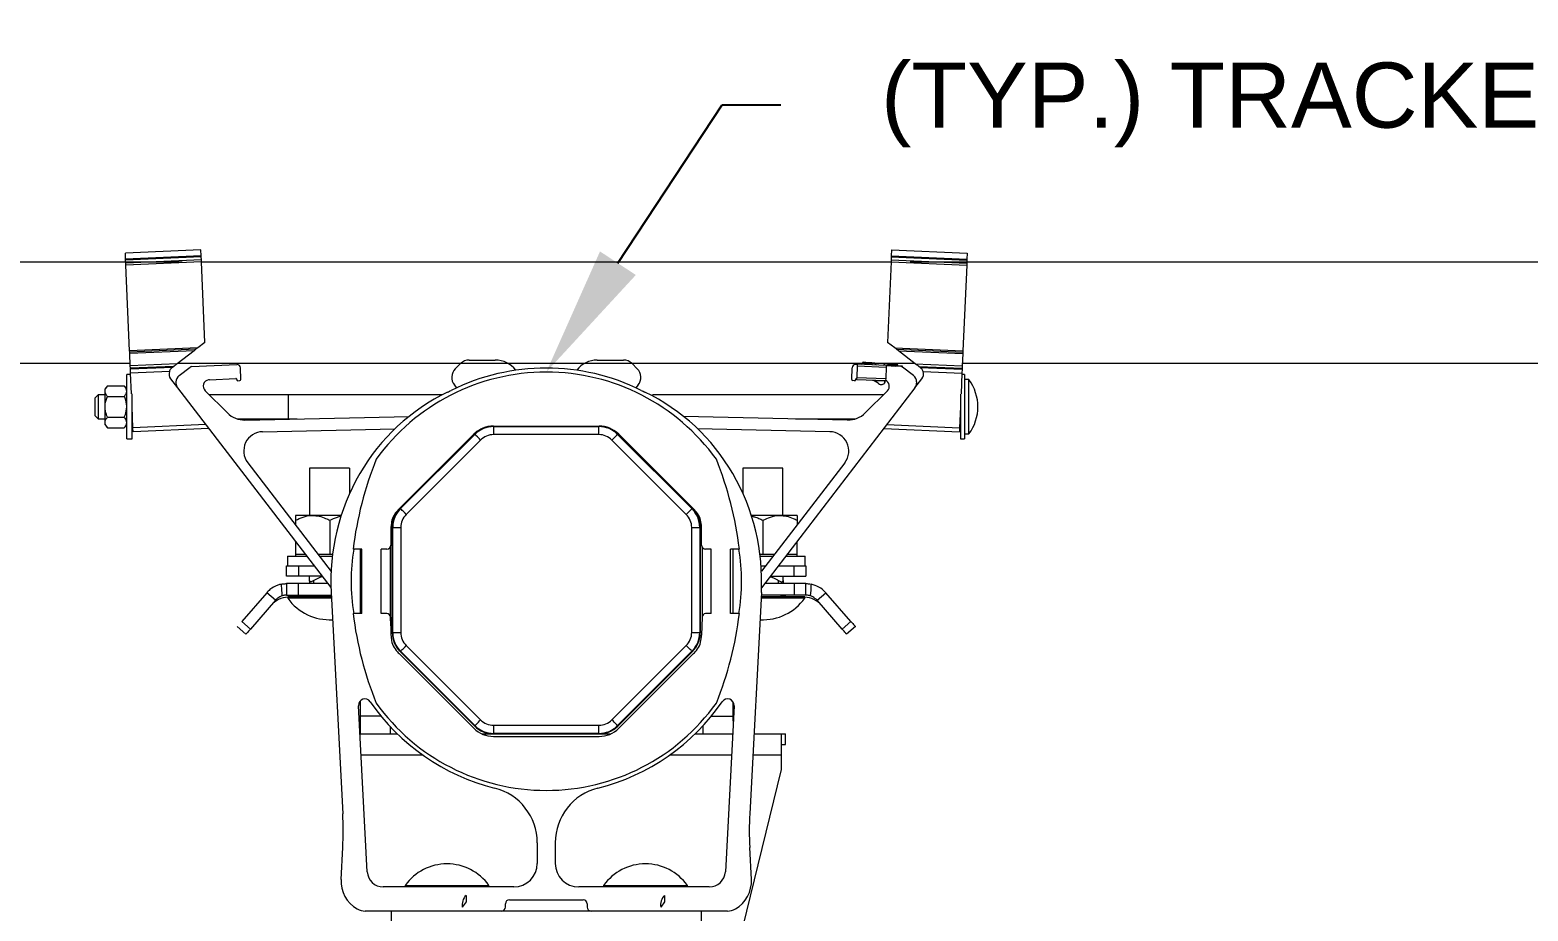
# Model space of a CAD drawing. Header units: feet. Extents: x -17 to 1389, y -162 to 787.
# Drawn here: x 579.53 to 602.5, y 496.25 to 509.77 of the extents above; entities that cross this region are included whole.
import ezdxf
from ezdxf import colors
from ezdxf.entities.mleader import LeaderData, LeaderLine
from ezdxf.math import Vec2, Vec3

# ---------------------------------------------------------------- set-up
doc = ezdxf.new("R2010")
doc.units = ezdxf.units.FT
doc.header["$MEASUREMENT"] = 0
doc.layers.add('ATI CENTER SUPPORT', color=7, linetype='Continuous')
doc.layers.add('G-ANNO-TEXT', color=1, linetype='Continuous')
doc.styles.add('NEI-A', font='arial.ttf')

msp = doc.modelspace()

# ---------------------------------------------------------------- linework, layer by layer
at = {"layer": 'ATI CENTER SUPPORT', "color": 8, "linetype": 'Continuous', "lineweight": 15}
for p, q in [((581.86651, 506.20575), (549.42833, 506.20575)), ((582.15303, 506.39508), (580.99394, 506.34447)), ((580.99808, 506.24965), (580.99394, 506.34447)), ((582.15717, 506.30026), (580.99808, 506.24965)), ((580.99857, 506.23845), (580.99808, 506.24965)), ((582.15766, 506.28905), (580.99857, 506.23845)), ((581.00072, 506.18912), (580.99857, 506.23845)), ((582.15982, 506.23973), (581.00072, 506.18912)), ((582.16116, 506.20891), (581.00207, 506.1583)), ((582.15717, 506.30026), (582.15303, 506.39508)), ((592.74086, 506.20575), (582.15358, 506.20575)), ((582.15766, 506.28905), (582.15717, 506.30026)), ((582.15982, 506.23973), (582.15766, 506.28905)), ((582.21508, 504.97402), (582.16116, 506.20891)), ((592.73328, 506.20891), (592.67936, 504.97402)), ((592.73328, 506.20891), (593.89237, 506.1583)), ((592.73678, 506.28905), (592.73462, 506.23973)), ((592.73462, 506.23973), (593.89372, 506.18912)), ((592.73727, 506.30026), (592.73678, 506.28905)), ((592.73678, 506.28905), (593.89587, 506.23845)), ((592.74141, 506.39508), (592.73727, 506.30026)), ((592.73727, 506.30026), (593.89636, 506.24965)), ((592.74141, 506.39508), (593.9005, 506.34447)), ((625.46611, 506.20575), (593.02794, 506.20575)), ((593.89587, 506.23845), (593.89372, 506.18912)), ((593.89636, 506.24965), (593.89587, 506.23845)), ((593.9005, 506.34447), (593.89636, 506.24965)), ((581.00207, 506.1583), (581.00072, 506.18912)), ((581.05948, 504.84339), (581.00207, 506.1583)), ((593.89237, 506.1583), (593.83496, 504.84339)), ((593.89372, 506.18912), (593.89237, 506.1583)), ((582.10429, 504.88901), (581.05948, 504.84339)), ((581.06034, 504.82366), (581.05948, 504.84339)), ((582.07697, 504.86805), (581.06034, 504.82366)), ((581.0612, 504.80393), (581.06034, 504.82366)), ((582.04965, 504.84709), (581.0612, 504.80393)), ((582.04965, 504.84709), (581.78936, 504.64735)), ((582.07697, 504.86805), (582.04965, 504.84709)), ((582.10429, 504.88901), (582.07697, 504.86805)), ((582.21508, 504.97402), (582.10429, 504.88901)), ((592.79016, 504.88901), (592.67936, 504.97402)), ((592.79016, 504.88901), (593.83496, 504.84339)), ((592.81747, 504.86805), (592.79016, 504.88901)), ((592.81747, 504.86805), (593.8341, 504.82366)), ((592.84479, 504.84709), (592.81747, 504.86805)), ((592.84479, 504.84709), (593.83324, 504.80393)), ((593.10508, 504.64735), (592.84479, 504.84709)), ((593.8341, 504.82366), (593.83324, 504.80393)), ((593.83496, 504.84339), (593.8341, 504.82366)), ((581.06017, 504.65079), (549.42833, 504.65079)), ((581.06941, 504.61592), (581.0612, 504.80393)), ((581.78936, 504.64735), (581.06941, 504.61592)), ((581.0711, 504.57715), (581.06941, 504.61592)), ((581.73568, 504.60617), (581.0711, 504.57715)), ((581.71671, 504.59161), (581.0717, 504.56345)), ((581.73568, 504.60617), (581.71671, 504.59161)), ((593.10053, 504.65079), (581.79383, 504.65079)), ((581.81794, 504.46602), (581.98512, 504.5943)), ((582.00709, 504.6023), (582.70553, 504.63279)), ((586.05235, 504.56866), (586.13285, 504.64916)), ((586.26377, 504.70338), (586.66585, 504.70338)), ((588.22859, 504.70338), (588.63067, 504.70338)), ((588.76159, 504.64916), (588.84209, 504.56866)), ((592.21523, 504.63164), (592.18891, 504.63279)), ((592.21443, 504.61315), (592.20678, 504.43805)), ((592.21577, 504.64398), (592.21443, 504.61315)), ((592.21443, 504.61315), (592.65834, 504.59376)), ((592.21577, 504.64398), (592.65968, 504.62459)), ((592.3022, 504.66888), (592.30147, 504.66453)), ((592.34525, 504.63832), (592.3463, 504.66258)), ((592.3465, 504.66695), (592.3463, 504.66258)), ((592.3463, 504.66258), (592.43879, 504.65854)), ((592.43898, 504.66292), (592.3465, 504.66695)), ((592.43879, 504.65854), (592.43773, 504.63428)), ((592.43898, 504.66292), (592.43879, 504.65854)), ((592.43898, 504.66292), (592.48328, 504.66098)), ((592.48362, 504.65658), (592.48328, 504.66098)), ((592.64129, 504.65408), (592.64057, 504.64973)), ((592.6854, 504.64777), (592.64057, 504.64973)), ((592.65834, 504.59376), (592.65069, 504.41867)), ((592.65968, 504.62459), (592.65834, 504.59376)), ((592.80711, 504.6058), (592.65914, 504.61226)), ((592.88735, 504.6023), (592.65914, 504.61226)), ((592.80765, 504.61813), (592.65968, 504.62459)), ((592.6854, 504.64777), (592.68434, 504.62352)), ((592.68559, 504.65215), (592.6854, 504.64777)), ((592.6854, 504.64777), (592.77788, 504.64373)), ((592.68559, 504.65215), (592.77807, 504.64811)), ((592.77682, 504.61948), (592.77788, 504.64373)), ((592.77807, 504.64811), (592.77788, 504.64373)), ((592.80711, 504.6058), (592.80765, 504.61813)), ((592.82272, 504.64177), (592.82237, 504.64617)), ((592.90576, 504.60149), (592.9063, 504.61383)), ((593.0765, 504.46602), (592.90932, 504.5943)), ((593.10508, 504.64735), (593.82503, 504.61592)), ((593.15876, 504.60617), (593.82334, 504.57715)), ((593.17773, 504.59161), (593.15876, 504.60617)), ((593.18305, 504.58754), (593.17773, 504.59161)), ((593.17773, 504.59161), (593.82274, 504.56345)), ((593.82503, 504.61592), (593.82334, 504.57715)), ((593.83324, 504.80393), (593.82503, 504.61592)), ((625.46611, 504.65079), (593.83427, 504.65079)), ((581.07536, 504.47974), (581.01496, 504.47974)), ((581.01496, 503.49233), (581.01496, 504.47974)), ((581.0717, 504.56345), (581.0711, 504.57715)), ((581.07439, 504.50191), (581.0717, 504.56345)), ((581.66919, 504.52788), (581.07439, 504.50191)), ((581.08826, 504.1841), (581.07439, 504.50191)), ((581.68861, 504.41448), (581.79516, 504.27562)), ((581.76965, 504.3681), (581.76965, 504.35076)), ((582.2746, 504.4012), (582.26931, 504.40027)), ((582.28202, 504.40181), (582.68847, 504.41955)), ((582.70392, 504.40476), (582.70392, 504.40111)), ((582.71938, 504.38631), (582.75078, 504.38768)), ((582.76493, 504.40312), (582.75706, 504.58347)), ((592.12951, 504.40312), (592.13738, 504.58347)), ((592.17506, 504.38631), (592.14366, 504.38768)), ((592.19052, 504.40476), (592.19052, 504.40111)), ((592.20678, 504.43805), (592.20544, 504.40722)), ((592.20544, 504.40722), (592.64934, 504.38784)), ((592.20678, 504.43805), (592.65069, 504.41867)), ((592.47295, 504.39035), (592.47325, 504.39009)), ((592.47325, 504.39009), (592.64375, 504.38264)), ((592.47325, 504.39009), (592.53301, 504.35149)), ((592.63166, 504.34718), (592.64375, 504.38264)), ((592.6382, 504.35563), (592.64919, 504.38785)), ((592.64375, 504.38264), (592.64371, 504.3829)), ((592.64375, 504.38264), (592.64783, 504.38791)), ((592.65069, 504.41867), (592.64934, 504.38784)), ((592.64937, 504.38837), (592.65029, 504.39109)), ((592.64944, 504.38999), (592.65029, 504.39109)), ((593.09928, 504.27562), (593.20583, 504.41448)), ((593.12479, 504.3681), (593.12479, 504.35076)), ((593.22525, 504.52788), (593.82005, 504.50191)), ((593.82005, 504.50191), (593.80618, 504.1841)), ((593.85924, 504.47974), (593.81908, 504.47974)), ((593.82274, 504.56345), (593.82005, 504.50191)), ((593.82334, 504.57715), (593.82274, 504.56345)), ((593.85924, 504.47974), (593.85924, 503.49233)), ((593.92702, 504.40272), (593.85924, 504.40272)), ((593.92702, 503.56935), (593.92702, 504.40272)), ((580.57559, 504.17117), (580.5293, 504.12489)), ((580.6822, 504.17117), (580.57559, 504.17117)), ((580.57559, 504.17117), (580.57559, 503.8009)), ((580.71923, 504.30642), (580.6822, 504.26349)), ((580.6822, 503.70858), (580.6822, 504.26349)), ((580.71923, 504.30642), (580.97793, 504.30642)), ((580.71923, 504.14623), (580.97793, 504.14623)), ((581.01496, 504.26349), (580.97793, 504.30642)), ((581.09691, 503.49233), (581.09691, 504.1841)), ((581.79516, 504.27562), (584.1459, 501.21207)), ((582.21664, 504.23321), (582.55804, 503.89181)), ((585.85097, 504.17117), (582.27868, 504.17117)), ((583.49151, 504.17117), (583.49151, 503.8009)), ((586.07437, 504.27817), (586.03958, 504.321)), ((588.85487, 504.321), (588.82007, 504.27817)), ((592.61576, 504.17117), (589.07562, 504.17117)), ((593.09928, 504.27562), (590.74669, 501.20967)), ((592.6778, 504.23321), (592.3364, 503.89181)), ((592.62767, 504.33971), (592.63422, 504.34816)), ((592.6382, 504.35563), (592.63166, 504.34718)), ((592.63422, 504.34816), (592.6382, 504.35563)), ((593.79753, 504.17858), (593.79753, 503.49233)), ((580.5293, 503.84718), (580.5293, 504.12489)), ((581.1109, 503.66573), (581.09691, 503.98603)), ((593.79753, 503.98603), (593.78355, 503.66573)), ((580.5293, 503.84718), (580.57559, 503.8009)), ((580.57559, 503.8009), (580.6822, 503.8009)), ((580.6822, 503.70858), (580.71923, 503.66565)), ((580.71923, 503.82584), (580.97793, 503.82584)), ((580.97793, 503.66565), (581.01496, 503.70858)), ((581.09691, 503.8009), (581.10499, 503.8009)), ((582.22579, 503.71441), (581.1109, 503.66573)), ((582.70725, 503.8009), (583.62778, 503.8009)), ((582.82794, 503.78344), (585.34299, 503.83832)), ((586.6372, 503.69031), (588.25724, 503.69031)), ((586.64129, 503.55915), (586.64129, 503.68371)), ((586.64129, 503.68371), (588.25315, 503.68371)), ((586.64129, 503.68255), (588.25315, 503.68255)), ((588.25315, 503.55915), (588.25315, 503.68371)), ((588.33693, 503.68241), (588.33887, 503.68241)), ((592.0665, 503.78344), (589.55145, 503.83832)), ((591.26667, 503.8009), (592.18719, 503.8009)), ((592.66865, 503.71441), (593.78355, 503.66573)), ((593.79753, 503.79349), (593.78912, 503.79349)), ((593.79128, 503.84286), (593.79753, 503.84286)), ((580.71923, 503.66565), (580.97793, 503.66565)), ((581.01496, 503.49233), (581.09691, 503.49233)), ((581.11359, 503.60408), (581.1109, 503.66573)), ((582.27165, 503.65464), (581.11359, 503.60408)), ((583.0987, 503.60417), (585.12646, 503.64841)), ((586.33628, 503.56566), (585.19074, 502.42013)), ((585.20471, 502.42591), (586.35024, 503.57145)), ((585.21227, 502.42414), (586.35202, 503.56389)), ((585.21309, 502.42332), (586.35284, 503.56307)), ((586.4401, 503.47581), (585.30035, 502.33606)), ((586.35024, 503.57145), (586.3889, 503.61011)), ((586.35202, 503.56389), (586.35284, 503.56307)), ((586.3889, 503.61011), (586.38875, 503.61026)), ((588.25315, 503.55915), (586.64129, 503.55915)), ((589.59409, 502.33606), (588.45434, 503.47581)), ((588.54242, 503.56389), (588.5416, 503.56307)), ((588.5416, 503.56307), (589.68135, 502.42332)), ((588.54242, 503.56389), (589.68217, 502.42414)), ((588.5442, 503.57145), (589.68973, 502.42591)), ((589.7037, 502.42013), (588.55816, 503.56566)), ((591.79574, 503.60417), (589.76798, 503.64842)), ((592.62279, 503.65464), (593.78085, 503.60408)), ((593.78355, 503.66573), (593.78085, 503.60408)), ((593.79753, 503.49233), (593.85924, 503.49233)), ((593.85924, 503.56935), (593.92702, 503.56935)), ((582.87015, 503.12769), (584.14885, 501.46126)), ((583.81804, 503.04683), (583.81804, 502.31868)), ((584.42902, 503.04683), (583.81804, 503.04683)), ((584.43517, 502.66193), (584.43517, 503.04683)), ((590.45927, 503.04683), (590.45927, 502.66193)), ((591.0764, 503.04683), (590.45927, 503.04683)), ((592.02429, 503.12769), (590.74617, 501.46201)), ((591.0764, 502.31868), (591.0764, 503.04683)), ((584.30345, 502.31868), (583.60229, 502.31868)), ((585.13148, 502.35268), (585.20471, 502.42591)), ((585.16409, 502.39087), (585.16383, 502.39061)), ((585.21227, 502.42414), (585.21309, 502.42332)), ((589.68217, 502.42414), (589.68135, 502.42332)), ((589.73061, 502.39061), (589.73036, 502.39087)), ((591.29215, 502.31868), (590.59099, 502.31868)), ((583.60229, 502.24463), (583.60229, 502.17355)), ((585.0661, 502.1192), (585.0661, 501.86142)), ((585.08584, 500.51892), (585.08584, 502.13895)), ((585.09245, 500.52301), (585.09245, 502.13486)), ((585.09245, 502.13486), (585.21701, 502.13486)), ((585.0936, 500.52301), (585.0936, 502.13486)), ((585.21701, 502.13486), (585.21701, 500.52301)), ((589.67743, 500.52301), (589.67743, 502.13486)), ((589.67743, 502.13486), (589.80199, 502.13486)), ((589.80084, 502.13486), (589.80084, 500.52301)), ((589.80199, 502.13486), (589.80199, 500.52301)), ((589.8086, 502.13895), (589.8086, 500.51892)), ((589.82834, 501.86142), (589.82834, 502.1192)), ((590.76784, 502.24463), (590.76784, 501.72624)), ((591.29215, 502.24463), (591.29215, 502.17355)), ((583.60229, 501.92052), (583.60229, 501.69563)), ((591.29215, 501.69563), (591.29215, 501.92052)), ((583.47837, 501.69563), (583.47837, 501.54752)), ((583.47837, 501.69563), (583.77485, 501.69563)), ((583.60229, 501.72624), (583.75137, 501.72624)), ((583.94553, 501.72624), (584.17179, 501.72624)), ((583.96901, 501.69563), (584.16804, 501.69563)), ((584.62078, 501.80289), (584.48639, 501.80289)), ((584.59251, 501.80289), (584.59251, 500.81549)), ((584.62078, 500.81549), (584.62078, 501.80289)), ((585.00447, 501.80289), (584.917, 501.80289)), ((584.917, 500.81549), (584.917, 501.80289)), ((585.05869, 500.70381), (585.05869, 501.83514)), ((589.83575, 501.83514), (589.83575, 500.70381)), ((589.97744, 501.80289), (589.88997, 501.80289)), ((589.97744, 500.81549), (589.97744, 501.80289)), ((590.27366, 500.81549), (590.27366, 501.80289)), ((590.40805, 501.80289), (590.27366, 501.80289)), ((590.31352, 500.81549), (590.31352, 501.80289)), ((590.72265, 501.72624), (590.94892, 501.72624)), ((590.7264, 501.69563), (590.92543, 501.69563)), ((591.11958, 501.69563), (591.41607, 501.69563)), ((591.14307, 501.72624), (591.29215, 501.72624)), ((591.41607, 501.54752), (591.41607, 501.69563)), ((583.46706, 501.38519), (583.46706, 501.54752)), ((583.46706, 501.54752), (583.88851, 501.54752)), ((584.01306, 501.38519), (583.46706, 501.38519)), ((583.64784, 501.54752), (583.64784, 501.38519)), ((590.74048, 501.54752), (590.81178, 501.54752)), ((590.88138, 501.38519), (591.42738, 501.38519)), ((591.00594, 501.54752), (591.42738, 501.54752)), ((591.24661, 501.38519), (591.24661, 501.54752)), ((591.42738, 501.54752), (591.42738, 501.38519)), ((583.46706, 501.27287), (583.46706, 501.09612)), ((584.09925, 501.27287), (583.46706, 501.27287)), ((583.64784, 501.09612), (583.64784, 501.27287)), ((583.81549, 501.31881), (583.81549, 501.27287)), ((583.88461, 501.27287), (583.88461, 501.31881)), ((591.42738, 501.27287), (590.79519, 501.27287)), ((591.00975, 501.27287), (591.00975, 501.31881)), ((591.07887, 501.31881), (591.07887, 501.27287)), ((591.24661, 501.27287), (591.24661, 501.09612)), ((591.42738, 501.09612), (591.42738, 501.27287)), ((583.16153, 501.13363), (582.77767, 500.69205)), ((583.29492, 501.01767), (582.91106, 500.57609)), ((583.29492, 501.01767), (583.16153, 501.13363)), ((583.46706, 501.09612), (584.15198, 501.09612)), ((583.48479, 501.07202), (583.48479, 501.04793)), ((584.15324, 501.07202), (583.48479, 501.07202)), ((584.15451, 501.04793), (583.48479, 501.04793)), ((584.14987, 501.13638), (584.32778, 497.74159)), ((590.74457, 501.13638), (590.56666, 497.74159)), ((591.40965, 501.04793), (590.73993, 501.04793)), ((591.40965, 501.07202), (590.7412, 501.07202)), ((591.42738, 501.09612), (590.74246, 501.09612)), ((591.40965, 501.04793), (591.40965, 501.07202)), ((591.59952, 501.01767), (591.73291, 501.13363)), ((591.98338, 500.57609), (591.59952, 501.01767)), ((592.11677, 500.69205), (591.73291, 501.13363)), ((582.77767, 500.69205), (582.91106, 500.57609)), ((584.62078, 500.81549), (584.48639, 500.81549)), ((585.00447, 500.81549), (584.917, 500.81549)), ((585.05685, 500.75663), (585.06636, 500.48432)), ((589.83759, 500.75663), (589.82808, 500.48432)), ((589.97744, 500.81549), (589.88997, 500.81549)), ((590.40805, 500.81549), (590.27366, 500.81549)), ((591.98338, 500.57609), (592.11677, 500.69205)), ((582.84212, 500.49679), (582.70873, 500.61275)), ((585.09245, 500.52301), (585.21701, 500.52301)), ((589.67743, 500.52301), (589.80199, 500.52301)), ((592.18571, 500.61275), (592.05232, 500.49679)), ((585.16409, 500.22751), (585.16383, 500.22777)), ((586.35024, 499.08642), (585.20471, 500.23196)), ((585.21227, 500.23373), (585.21309, 500.23455)), ((586.35202, 499.09398), (585.21227, 500.23373)), ((586.35284, 499.0948), (585.21309, 500.23455)), ((585.30035, 500.32181), (586.4401, 499.18206)), ((588.45434, 499.18206), (589.59409, 500.32181)), ((589.68135, 500.23455), (588.5416, 499.0948)), ((589.68217, 500.23373), (588.54242, 499.09398)), ((589.68973, 500.23196), (588.5442, 499.08642)), ((589.68217, 500.23373), (589.68135, 500.23455)), ((589.73061, 500.22777), (589.73036, 500.22751)), ((585.19074, 500.19825), (586.33628, 499.05271)), ((588.55816, 499.05271), (589.7037, 500.19825)), ((584.70188, 496.85296), (584.5684, 499.3999)), ((584.59251, 499.46987), (584.59251, 498.96756)), ((590.32604, 499.3999), (590.19256, 496.85296)), ((590.31352, 499.1611), (590.31352, 499.45342)), ((584.91458, 499.2391), (584.59251, 499.2391)), ((586.35202, 499.09398), (586.35284, 499.0948)), ((586.64129, 499.09873), (588.25315, 499.09873)), ((586.64129, 498.97416), (586.64129, 499.09873)), ((588.25315, 498.97416), (588.25315, 499.09873)), ((588.54242, 499.09398), (588.5416, 499.0948)), ((589.84747, 499.08694), (589.84747, 498.96756)), ((589.97986, 499.2391), (590.31352, 499.2391)), ((584.59106, 498.96756), (585.16329, 498.96756)), ((585.05857, 498.96756), (585.05857, 499.07448)), ((586.45816, 498.96756), (588.43628, 498.96756)), ((586.6372, 498.92806), (588.25724, 498.92806)), ((588.25315, 498.97532), (586.64129, 498.97532)), ((588.25315, 498.97416), (586.64129, 498.97416)), ((589.73115, 498.96756), (590.30338, 498.96756)), ((590.63091, 498.96756), (591.1148, 498.96756)), ((591.05309, 498.42201), (591.05309, 498.96756)), ((591.1148, 498.80563), (591.1148, 498.96756)), ((584.60803, 498.64369), (585.55125, 498.64369)), ((589.34319, 498.64369), (590.28641, 498.64369)), ((590.61393, 498.64369), (591.05309, 498.64369)), ((591.05309, 498.80563), (591.1148, 498.80563)), ((590.45894, 495.99626), (591.05309, 498.42201)), ((587.30898, 497.29748), (587.30898, 496.97943)), ((587.58546, 497.29748), (587.58546, 496.97943)), ((584.30207, 496.73497), (584.32776, 497.22441)), ((590.59237, 496.73497), (590.56668, 497.22441)), ((586.94858, 496.61902), (584.94839, 496.61902)), ((585.28417, 496.64311), (585.28417, 496.61902)), ((585.28417, 496.64311), (586.5678, 496.64311)), ((586.5678, 496.61902), (586.5678, 496.64311)), ((589.94605, 496.61902), (587.94586, 496.61902)), ((588.32664, 496.64311), (588.32664, 496.61902)), ((588.32664, 496.64311), (589.61027, 496.64311)), ((589.61027, 496.61902), (589.61027, 496.64311)), ((586.21677, 496.3894), (586.15857, 496.30712)), ((586.21677, 496.48956), (586.21677, 496.3894)), ((586.82082, 496.30923), (586.82082, 496.36107)), ((586.8813, 496.42154), (588.01314, 496.42154)), ((588.07362, 496.36107), (588.07362, 496.30923)), ((589.25924, 496.3894), (589.20104, 496.30712)), ((589.25924, 496.48956), (589.25924, 496.3894)), ((590.22327, 496.24875), (584.67117, 496.24875)), ((585.07107, 496.24875), (585.07107, 495.87847)), ((589.82337, 496.24875), (589.82337, 495.87847))]:
    msp.add_line(p, q, dxfattribs=at)
at = {"layer": 'ATI CENTER SUPPORT', "color": 8, "linetype": 'Continuous', "lineweight": 15, "flags": 128}
for points in [[(582.16116, 506.20891), (582.1609, 506.21492), (582.16065, 506.2207), (582.16041, 506.22603), (582.16021, 506.2307), (582.16004, 506.23454), (582.15992, 506.23738), (582.15984, 506.23914), (582.15982, 506.23973)], [(592.73462, 506.23973), (592.7346, 506.23914), (592.73452, 506.23738), (592.7344, 506.23454), (592.73423, 506.2307), (592.73403, 506.22603), (592.73379, 506.2207), (592.73354, 506.21492), (592.73328, 506.20891)], [(581.71671, 504.59161), (581.71579, 504.59091), (581.71401, 504.58954), (581.71139, 504.58754)], [(581.78936, 504.64735), (581.77925, 504.6396), (581.76951, 504.63213), (581.76047, 504.62519), (581.75246, 504.61905), (581.74577, 504.61391), (581.74063, 504.60997), (581.73723, 504.60736), (581.73568, 504.60617)], [(592.30147, 504.66453), (592.30488, 504.66438), (592.3146, 504.66396), (592.32915, 504.66332), (592.3463, 504.66258)], [(592.3465, 504.66695), (592.32954, 504.66769), (592.31517, 504.66832), (592.30557, 504.66874), (592.3022, 504.66888)], [(592.43879, 504.65854), (592.45594, 504.65779), (592.47049, 504.65715), (592.48021, 504.65673), (592.48362, 504.65658)], [(592.64129, 504.65408), (592.64467, 504.65393), (592.65427, 504.65351), (592.66864, 504.65289), (592.68559, 504.65215)], [(592.77788, 504.64373), (592.79504, 504.64298), (592.80959, 504.64235), (592.81931, 504.64192), (592.82272, 504.64177)], [(592.77807, 504.64811), (592.79503, 504.64737), (592.8094, 504.64674), (592.819, 504.64632), (592.82237, 504.64617)], [(592.80765, 504.61813), (592.8269, 504.61729), (592.8454, 504.61649), (592.86246, 504.61574), (592.8774, 504.61509), (592.88967, 504.61455), (592.89879, 504.61415), (592.9044, 504.61391), (592.9063, 504.61383)], [(593.15876, 504.60617), (593.15722, 504.60736), (593.15381, 504.60997), (593.14867, 504.61391), (593.14198, 504.61905), (593.13397, 504.62519), (593.12493, 504.63213), (593.11519, 504.6396), (593.10508, 504.64735)], [(586.4401, 503.47581), (586.42326, 503.49265), (586.40705, 503.50885), (586.39209, 503.52382), (586.36807, 503.54784), (586.35991, 503.55599), (586.35477, 503.56114), (586.35284, 503.56307)], [(588.45434, 503.47581), (588.47118, 503.49265), (588.48739, 503.50885), (588.50235, 503.52382), (588.52637, 503.54784), (588.53453, 503.55599), (588.53967, 503.56114), (588.5416, 503.56307)], [(585.30035, 502.33606), (585.28351, 502.3529), (585.2673, 502.3691), (585.25234, 502.38407), (585.23918, 502.39723), (585.22832, 502.40809), (585.22016, 502.41624), (585.21502, 502.42138), (585.21309, 502.42332)], [(589.59409, 502.33606), (589.61093, 502.3529), (589.62714, 502.3691), (589.6421, 502.38407), (589.65526, 502.39723), (589.66613, 502.40809), (589.67428, 502.41624), (589.67942, 502.42138), (589.68135, 502.42332)], [(592.11677, 500.69205), (592.1319, 500.67465), (592.14551, 500.65899), (592.15739, 500.64532), (592.16738, 500.63384), (592.1753, 500.62472), (592.18106, 500.6181), (592.18454, 500.61409), (592.18571, 500.61275)], [(582.91106, 500.57609), (582.89593, 500.5587), (582.88233, 500.54304), (582.87044, 500.52936), (582.86045, 500.51788), (582.85253, 500.50876), (582.84678, 500.50215), (582.84329, 500.49813), (582.84212, 500.49679)], [(592.05232, 500.49679), (592.05115, 500.49813), (592.04766, 500.50215), (592.04191, 500.50876), (592.03399, 500.51788), (592.024, 500.52936), (592.01212, 500.54304), (591.99851, 500.5587), (591.98338, 500.57609)], [(585.21309, 500.23455), (585.21502, 500.23649), (585.22016, 500.24163), (585.22832, 500.24978), (585.23918, 500.26064), (585.25234, 500.2738), (585.2673, 500.28877), (585.28351, 500.30497), (585.30035, 500.32181)], [(589.68135, 500.23455), (589.67942, 500.23649), (589.67428, 500.24163), (589.66613, 500.24978), (589.65526, 500.26064), (589.6421, 500.2738), (589.62714, 500.28877), (589.61093, 500.30497), (589.59409, 500.32181)], [(586.35284, 499.0948), (586.35477, 499.09674), (586.35991, 499.10188), (586.39209, 499.13405), (586.40705, 499.14902), (586.42326, 499.16522), (586.4401, 499.18206)], [(588.5416, 499.0948), (588.53967, 499.09674), (588.53453, 499.10188), (588.50235, 499.13405), (588.48739, 499.14902), (588.47118, 499.16522), (588.45434, 499.18206)]]:
    msp.add_lwpolyline(points, dxfattribs=at)
at = {"layer": 'ATI CENTER SUPPORT', "color": 8, "linetype": 'Continuous', "lineweight": 15}
msp.add_lwpolyline([(584.1266, 502.24463), (584.1266, 501.72624)], dxfattribs=at)
for centre, radius, start, end in [((582.00879, 504.56346), 0.03887, 92.5, 127.5), ((582.70769, 504.58347), 0.04937, 0, 92.5), ((586.26377, 504.51825), 0.18514, 90, 135), ((586.66585, 504.31435), 0.38904, 36.616696, 90), ((588.22859, 504.31435), 0.38904, 90, 143.383304), ((588.63067, 504.51825), 0.18514, 45, 90), ((592.18675, 504.58347), 0.04937, 87.5, 180), ((592.2742, 504.6691), 0.02765, 267.5, 350.5), ((592.51118, 504.65875), 0.02765, 184.5, 267.5), ((592.6133, 504.65429), 0.02765, 267.5, 350.5), ((592.85028, 504.64394), 0.02765, 184.5, 267.5), ((592.27095, 490.23655), 14.37897, 87.469666, 87.543091), ((592.88565, 504.56346), 0.03887, 52.5, 87.5), ((581.78653, 504.48961), 0.12343, 161.941164, 217.5), ((581.89308, 504.3681), 0.12343, 127.5, 180), ((582.28646, 504.30303), 0.09874, 100, 225), ((582.28633, 504.30316), 0.09874, 92.5, 96.820454), ((582.68911, 504.40476), 0.01481, 0, 92.5), ((582.71873, 504.40111), 0.01481, 180, 272.5), ((582.75013, 504.40248), 0.01481, 272.5, 2.5), ((587.44722, 501.30919), 3.20906, 35.66106, 144.33894), ((587.44722, 501.30919), 3.27102, 63.542231, 116.457769), ((586.18327, 504.43775), 0.18514, 135, 219.092931), ((588.71117, 504.43775), 0.18514, 320.907069, 45), ((592.14431, 504.40248), 0.01481, 177.5, 267.5), ((592.17571, 504.40111), 0.01481, 267.5, 0), ((592.20533, 504.40476), 0.01481, 87.5, 180), ((592.60798, 504.30303), 0.09874, 315, 65.102047), ((593.00136, 504.3681), 0.12343, 0, 52.5), ((593.10791, 504.48961), 0.12343, 322.5, 18.058836), ((593.36493, 503.98603), 0.69969, 323.449734, 36.550221), ((581.89308, 504.35076), 0.12343, 180, 217.5), ((587.28999, 501.39996), 3.12033, 115.744407, 150), ((583.79023, 508.65753), 4.93701, 295.744407, 296.457769), ((591.10421, 508.65753), 4.93701, 243.542231, 244.255593), ((587.60445, 501.39996), 3.12033, 30, 64.255593), ((592.5843, 504.39443), 0.0669, 219.937981, 315.058793), ((593.00136, 504.35076), 0.12343, 322.5, 0), ((582.81987, 504.15363), 0.37028, 225, 271.25), ((586.6372, 503.26474), 0.42557, 90, 135), ((586.6372, 503.28449), 0.40582, 90, 135), ((586.64129, 503.27461), 0.4091, 90, 135), ((586.64129, 503.27461), 0.40794, 90, 135), ((588.25315, 503.27461), 0.4091, 45, 90), ((588.25315, 503.27461), 0.40794, 45, 90), ((588.25724, 503.28449), 0.40582, 45, 90), ((588.25724, 503.26474), 0.42557, 45, 90), ((592.07457, 504.15363), 0.37028, 268.75, 315), ((583.10516, 503.30802), 0.29622, 91.25, 217.5), ((586.64129, 503.27461), 0.28453, 90, 135), ((588.25315, 503.27461), 0.28453, 45, 90), ((591.78928, 503.30802), 0.29622, 322.5, 88.75), ((589.87805, 501.15274), 5.43072, 158.080586, 173.124193), ((585.01639, 501.15274), 5.43072, 6.875807, 21.919414), ((587.44722, 501.30919), 3.30187, 150, 183), ((587.44722, 501.30919), 3.30187, 357, 30), ((585.38666, 502.16778), 0.31513, 135, 175.418529), ((585.49167, 502.13895), 0.40582, 135, 180), ((585.50154, 502.13486), 0.4091, 135, 180), ((585.50154, 502.13486), 0.40794, 135, 180), ((585.49167, 502.1192), 0.42557, 135, 140.331223), ((585.50154, 502.13486), 0.28453, 135, 180), ((589.3929, 502.13486), 0.28453, 0, 45), ((589.3929, 502.13486), 0.40794, 0, 45), ((589.3929, 502.13486), 0.4091, 0, 45), ((589.40277, 502.13895), 0.40582, 0, 45), ((589.40277, 502.1192), 0.42557, 39.668777, 45), ((589.50778, 502.16778), 0.31513, 4.581471, 45), ((585.49167, 502.1192), 0.42557, 170.020935, 180), ((589.40277, 502.1192), 0.42557, 0, 9.979065), ((585.00447, 501.8646), 0.06171, 270, 357.044145), ((589.88997, 501.8646), 0.06171, 182.955855, 270), ((587.44722, 501.30919), 2.99331, 170.50655, 189.493472), ((587.44722, 501.30919), 2.99331, 350.50655, 9.49345), ((583.50233, 500.70091), 0.36435, 92.759656, 139), ((584.1266, 501.50756), 0.78941, 215.607618, 273.276461), ((583.75435, 501.13324), 0.06122, 270, 322.67761), ((590.76784, 501.50756), 0.78941, 267.249098, 324.392382), ((591.14009, 501.13324), 0.06122, 217.32239, 270), ((591.39211, 500.70091), 0.36435, 41, 87.240344), ((589.87805, 501.46564), 5.43072, 186.875807, 201.919414), ((584.99517, 500.75448), 0.06171, 2, 81.337649), ((589.89927, 500.75448), 0.06171, 98.662351, 178), ((585.01639, 501.46564), 5.43072, 338.080586, 353.124193), ((585.49167, 500.49917), 0.42557, 182, 189.979065), ((585.49167, 500.51892), 0.40582, 180, 225), ((585.50154, 500.52301), 0.4091, 180, 225), ((585.50154, 500.52301), 0.40794, 180, 225), ((585.50154, 500.52301), 0.28453, 180, 225), ((589.3929, 500.52301), 0.28453, 315, 0), ((589.3929, 500.52301), 0.40794, 315, 0), ((589.3929, 500.52301), 0.4091, 315, 0), ((589.40277, 500.51892), 0.40582, 315, 0), ((589.40277, 500.49917), 0.42557, 350.020935, 358), ((585.38666, 500.4506), 0.31513, 184.581471, 225), ((589.50778, 500.4506), 0.31513, 315, 355.418529), ((585.49167, 500.49917), 0.42557, 219.668777, 225), ((589.40277, 500.49917), 0.42557, 315, 320.331223), ((584.66701, 499.40506), 0.09874, 34.406621, 183), ((587.44722, 501.30919), 3.27102, 214.406621, 255.973326), ((587.44722, 501.30919), 3.20906, 215.66106, 324.33894), ((587.44722, 501.30919), 3.27102, 284.026674, 325.593379), ((590.22743, 499.40506), 0.09874, 357, 145.593379), ((586.6372, 499.37338), 0.40582, 225, 270), ((586.64129, 499.38326), 0.4091, 225, 270), ((586.64129, 499.38326), 0.40794, 225, 270), ((586.64129, 499.38326), 0.28453, 225, 270), ((588.25315, 499.38326), 0.28453, 270, 315), ((588.25315, 499.38326), 0.40794, 270, 315), ((588.25315, 499.38326), 0.4091, 270, 315), ((588.25724, 499.37338), 0.40582, 270, 315), ((586.6372, 499.35363), 0.42557, 225, 270), ((588.25724, 499.35363), 0.42557, 270, 315), ((586.44501, 497.29748), 0.86398, 0, 75.973326), ((588.44943, 497.29748), 0.86398, 104.026674, 180), ((579.39754, 497.48321), 4.93701, 356.99525, 3), ((595.4969, 497.48321), 4.93701, 177, 183.00475), ((584.94839, 496.86587), 0.24685, 183, 270), ((585.92598, 496.18349), 0.78941, 35.607618, 144.392382), ((586.94858, 496.97943), 0.3604, 270, 0), ((587.94586, 496.97943), 0.3604, 180, 270), ((588.96846, 496.18349), 0.78941, 35.607618, 144.392382), ((589.94605, 496.86587), 0.24685, 270, 357), ((584.79509, 496.70909), 0.4937, 176.99525, 239.866792), ((590.09935, 496.70909), 0.4937, 300.133208, 3.00475), ((586.37688, 496.33798), 0.22049, 136.566238, 188.044705), ((586.8813, 496.36107), 0.06048, 90, 180), ((588.01314, 496.36107), 0.06048, 0, 90), ((589.41936, 496.33797), 0.22049, 136.566391, 188.044282), ((584.67117, 496.4956), 0.24685, 239.866792, 270), ((586.76034, 496.30923), 0.06048, 270, 0), ((588.1341, 496.30923), 0.06048, 180, 270), ((590.22327, 496.4956), 0.24685, 270, 300.133208)]:
    msp.add_arc(centre, radius, start, end, dxfattribs=at)
for centre, start_param, end_param in [((583.75435, 501.13324), 4.71238898, 5.63178671), ((591.14009, 501.13324), 3.79299125, 4.71238898)]:
    msp.add_ellipse(centre, major_axis=(0.13034, 0), ratio=0.46969697, start_param=start_param, end_param=end_param, dxfattribs=at)
for points, knots in [([(581.71139, 504.58754), (581.7069, 504.58385), (581.69795, 504.57651), (581.6835, 504.55886), (581.67409, 504.54171), (581.67032, 504.53107), (581.66919, 504.52788)], [0, 0, 0, 0, 0.30673999, 0.61137812, 0.88335808, 1, 1, 1, 1]), ([(592.44959, 504.39656), (592.45091, 504.39651), (592.45396, 504.39639), (592.46007, 504.39594), (592.46711, 504.39445), (592.47101, 504.39172), (592.47295, 504.39035)], [0, 0, 0, 0, 0.19905173, 0.45745711, 0.72901831, 1, 1, 1, 1]), ([(592.64371, 504.3829), (592.64344, 504.38419), (592.6429, 504.38678), (592.64332, 504.38795), (592.64559, 504.38802), (592.6482, 504.38789), (592.64934, 504.38784)], [0, 0, 0, 0, 0.27102238, 0.54256213, 0.80093579, 1, 1, 1, 1]), ([(592.64524, 504.3879), (592.6451, 504.38738), (592.64465, 504.38568), (592.6441, 504.38404), (592.64371, 504.3829)], [0, 0, 0, 0, 0.30532329, 1, 1, 1, 1]), ([(593.22525, 504.52788), (593.22239, 504.5352), (593.21669, 504.54979), (593.2036, 504.56854), (593.19137, 504.58094), (593.18502, 504.58597), (593.18305, 504.58754)], [0, 0, 0, 0, 0.26942202, 0.53727813, 0.85599061, 1, 1, 1, 1]), ([(580.6822, 504.22632), (580.68361, 504.23752), (580.68647, 504.26032), (580.70306, 504.28685), (580.71557, 504.30199), (580.71923, 504.30642)], [0, 0, 0, 0, 0.40573116, 0.82609365, 1, 1, 1, 1]), ([(580.71923, 504.14623), (580.70951, 504.15867), (580.68972, 504.18402), (580.68227, 504.21168), (580.6822, 504.22593), (580.6822, 504.22632)], [0, 0, 0, 0, 0.48399084, 0.98561769, 1, 1, 1, 1]), ([(580.6822, 503.98603), (580.68224, 503.98967), (580.68273, 504.03438), (580.69567, 504.08929), (580.7153, 504.13672), (580.71923, 504.14623)], [0, 0, 0, 0, 0.06604785, 0.81289507, 1, 1, 1, 1]), ([(581.01496, 504.22632), (581.01355, 504.23752), (581.01069, 504.26032), (580.9941, 504.28685), (580.98159, 504.30199), (580.97793, 504.30642)], [0, 0, 0, 0, 0.40573116, 0.82609365, 1, 1, 1, 1]), ([(580.97793, 504.14623), (580.98765, 504.15867), (581.00744, 504.18402), (581.01489, 504.21168), (581.01496, 504.22593), (581.01496, 504.22632)], [0, 0, 0, 0, 0.48399084, 0.98561769, 1, 1, 1, 1]), ([(581.01496, 503.98603), (581.01492, 503.98967), (581.01443, 504.03438), (581.00149, 504.08929), (580.98186, 504.13672), (580.97793, 504.14623)], [0, 0, 0, 0, 0.06604785, 0.81289507, 1, 1, 1, 1]), ([(580.71923, 503.82584), (580.71358, 503.83939), (580.69235, 503.89031), (580.6865, 503.94552), (580.6822, 503.98603)], [0, 0, 0, 0, 0.26616024, 1, 1, 1, 1]), ([(580.97793, 503.82584), (580.98358, 503.83939), (581.00481, 503.89031), (581.01066, 503.94552), (581.01496, 503.98603)], [0, 0, 0, 0, 0.26616024, 1, 1, 1, 1]), ([(580.6822, 503.74575), (580.68361, 503.75694), (580.68647, 503.77974), (580.70306, 503.80629), (580.71557, 503.82142), (580.71923, 503.82584)], [0, 0, 0, 0, 0.40572381, 0.82610462, 1, 1, 1, 1]), ([(580.71923, 503.66565), (580.70951, 503.67809), (580.68972, 503.70342), (580.68227, 503.73116), (580.6822, 503.74535), (580.6822, 503.74575)], [0, 0, 0, 0, 0.48399676, 0.98561973, 1, 1, 1, 1]), ([(581.01496, 503.74575), (581.01355, 503.75694), (581.01069, 503.77974), (580.9941, 503.80629), (580.98159, 503.82142), (580.97793, 503.82584)], [0, 0, 0, 0, 0.40572381, 0.82610462, 1, 1, 1, 1]), ([(580.97793, 503.66565), (580.98765, 503.67809), (581.00744, 503.70342), (581.01489, 503.73116), (581.01496, 503.74535), (581.01496, 503.74575)], [0, 0, 0, 0, 0.48399676, 0.98561973, 1, 1, 1, 1]), ([(583.60229, 502.24463), (583.64107, 502.2632), (583.72, 502.30101), (583.81063, 502.31805), (583.85924, 502.31862), (583.86445, 502.31868)], [0, 0, 0, 0, 0.46298096, 0.94243509, 1, 1, 1, 1]), ([(583.60229, 502.31868), (583.60229, 502.31867), (583.60229, 502.3185), (583.60229, 502.30955), (583.60229, 502.28127), (583.60229, 502.25542), (583.60229, 502.24463)], [0, 0, 0, 0, 0.02585064, 0.3774451, 0.73992947, 1, 1, 1, 1]), ([(583.86445, 502.31868), (583.89806, 502.31631), (583.96644, 502.3115), (584.05385, 502.28085), (584.10618, 502.2548), (584.1266, 502.24463)], [0, 0, 0, 0, 0.37067582, 0.75427439, 1, 1, 1, 1]), ([(584.1266, 502.24463), (584.16538, 502.2632), (584.22188, 502.29027), (584.28172, 502.30619), (584.30067, 502.30998)], [0, 0, 0, 0, 0.462980963, 0.674693264, 0.674693264, 0.674693264, 0.674693264]), ([(590.59393, 502.30947), (590.60908, 502.30502), (590.62422, 502.30058), (590.63936, 502.29613), (590.66184, 502.28952), (590.70594, 502.27657), (590.74748, 502.25513), (590.76784, 502.24463)], [-0.343435, -0.343435, -0.343435, -0.343435, 0, 0, 0, 0.50981024, 1, 1, 1, 1]), ([(590.76784, 502.24463), (590.80661, 502.2632), (590.88554, 502.30101), (590.97618, 502.31805), (591.02478, 502.31862), (591.02999, 502.31868)], [0, 0, 0, 0, 0.46298112, 0.94243541, 1, 1, 1, 1]), ([(591.02999, 502.31868), (591.0636, 502.31631), (591.13199, 502.3115), (591.2194, 502.28085), (591.27172, 502.2548), (591.29215, 502.24463)], [0, 0, 0, 0, 0.37067582, 0.75427439, 1, 1, 1, 1]), ([(591.29215, 502.31868), (591.29215, 502.31867), (591.29215, 502.3185), (591.29215, 502.30955), (591.29215, 502.28127), (591.29215, 502.25542), (591.29215, 502.24463)], [0, 0, 0, 0, 0.02585064, 0.3774451, 0.73992947, 1, 1, 1, 1]), ([(583.81549, 501.31881), (583.81549, 501.33403), (583.81549, 501.36143), (583.81549, 501.37788), (583.81549, 501.38519)], [0, 0, 0, 0, 0.55563976, 1, 1, 1, 1]), ([(584.01795, 501.37872), (583.99984, 501.37383), (583.95238, 501.361), (583.91051, 501.33493), (583.88461, 501.31881)], [0, 0, 0, 0, 0.38159894, 1, 1, 1, 1]), ([(590.87641, 501.37872), (590.89452, 501.37383), (590.94198, 501.361), (590.98386, 501.33493), (591.00975, 501.31881)], [0, 0, 0, 0, 0.38159894, 1, 1, 1, 1]), ([(591.07887, 501.31881), (591.07887, 501.33403), (591.07887, 501.36143), (591.07887, 501.37788), (591.07887, 501.38519)], [0, 0, 0, 0, 0.55563976, 1, 1, 1, 1]), ([(583.38834, 501.26514), (583.36894, 501.26036), (583.30468, 501.24451), (583.22495, 501.19941), (583.1772, 501.14988), (583.16153, 501.13363)], [0, 0, 0, 0, 0.225188431, 0.745738122, 1, 1, 1, 1]), ([(583.38834, 501.26514), (583.3987, 501.26694), (583.41941, 501.27053), (583.44482, 501.27241), (583.46197, 501.2729), (583.46689, 501.27287), (583.46704, 501.27287), (583.46706, 501.27287)], [0, 0, 0, 0, 0.243005682, 0.486079702, 0.728132033, 0.971393747, 1, 1, 1, 1]), ([(583.40062, 501.08623), (583.40048, 501.08751), (583.39854, 501.10512), (583.39544, 501.1394), (583.39143, 501.19777), (583.3895, 501.2398), (583.38834, 501.26514)], [0, 0, 0, 0, 0.02146497, 0.29667169, 0.57591355, 1, 1, 1, 1]), ([(583.88461, 501.31881), (583.8779, 501.31505), (583.86444, 501.30752), (583.84474, 501.30166), (583.82975, 501.30125), (583.8203, 501.30525), (583.81604, 501.31153), (583.81565, 501.31676), (583.81549, 501.31881)], [0, 0, 0, 0, 0.19958131, 0.40054261, 0.57318794, 0.72943625, 0.89402631, 1, 1, 1, 1]), ([(591.00975, 501.31881), (591.01646, 501.31505), (591.02992, 501.30752), (591.04962, 501.30166), (591.06461, 501.30125), (591.07407, 501.30525), (591.07832, 501.31153), (591.07871, 501.31676), (591.07887, 501.31881)], [0, 0, 0, 0, 0.19958131, 0.40054261, 0.57318794, 0.72943625, 0.89402631, 1, 1, 1, 1]), ([(591.42738, 501.27287), (591.42846, 501.27288), (591.4306, 501.2729), (591.4474, 501.27252), (591.47278, 501.27081), (591.49463, 501.26709), (591.5061, 501.26514)], [0, 0, 0, 0, 0.24377902, 0.48756483, 0.73108616, 1, 1, 1, 1]), ([(591.5061, 501.26514), (591.50538, 501.24897), (591.50426, 501.22362), (591.50187, 501.18163), (591.49901, 501.13811), (591.49558, 501.10387), (591.49382, 501.08623)], [0, 0, 0, 0, 0.27065418, 0.42409109, 0.70333229, 1, 1, 1, 1]), ([(591.73291, 501.13363), (591.69906, 501.16621), (591.63411, 501.22873), (591.54754, 501.25335), (591.5061, 501.26514)], [0, 0, 0, 0, 0.52125024, 1, 1, 1, 1]), ([(583.40062, 501.08623), (583.39445, 501.08417), (583.36263, 501.07352), (583.32548, 501.05035), (583.30096, 501.02413), (583.29492, 501.01767)], [0, 0, 0, 0, 0.15347569, 0.79152479, 1, 1, 1, 1]), ([(583.46706, 501.09612), (583.46598, 501.09614), (583.46381, 501.09618), (583.4469, 501.09551), (583.42459, 501.09273), (583.40771, 501.08816), (583.40062, 501.08623)], [0, 0, 0, 0, 0.26869421, 0.53739028, 0.80563328, 1, 1, 1, 1]), ([(591.49382, 501.08623), (591.48409, 501.08875), (591.46464, 501.09379), (591.44224, 501.09582), (591.42938, 501.09615), (591.42798, 501.09613), (591.42738, 501.09612)], [0, 0, 0, 0, 0.26730866, 0.53469769, 0.80100908, 1, 1, 1, 1]), ([(591.59952, 501.01767), (591.57822, 501.03781), (591.54691, 501.0674), (591.50668, 501.08167), (591.49382, 501.08623)], [0, 0, 0, 0, 0.68020556, 1, 1, 1, 1])]:
    msp.add_open_spline(points, degree=3, knots=knots, dxfattribs=at)

# ---------------------------------------------------------------- next in the draw order: leaders
at = {"layer": 'G-ANNO-TEXT'}
ml = msp.add_multileader_mtext('Standard', dxfattribs=at)
ml.set_content('(TYP.) TRACKER TORQUE TUBE', color=256, style='NEI-A')
ml.set_leader_properties()
ml.build(insert=Vec2(0, 0))
ml.multileader.update_dxf_attribs({"dogleg_length": 0.89968, "arrow_head_size": 2})
ctx = ml.context
ctx.base_point, ctx.char_height, ctx.arrow_head_size, ctx.landing_gap_size, ctx.plane_origin = Vec3(591.04374, 508.62161), 1, 2, 1.53573, Vec3(499.80886, 432.50098)
notes = []
notes.append((ctx, [(0, (1, 1, 0), (590.14406, 508.62161), (1, 0), 0.89968, [(0, [(587.44722, 504.51825)], 0, [])])]))
ctx.mtext.insert, ctx.mtext.width, ctx.mtext.flow_direction = Vec3(592.57947, 509.26861), 23.5776829, 5
ctx.mtext.has_bg_fill, ctx.mtext.bg_color, ctx.mtext.bg_scale_factor, ctx.mtext.bg_transparency, ctx.mtext.use_window_bg_color = 1, -1073741824, 1.5, 0, 1
for ctx, leaders in notes:
    for number, flags, end, landing, length, lines in leaders:
        leader = LeaderData()
        leader.index, (leader.has_last_leader_line, leader.has_dogleg_vector, leader.attachment_direction) = number, flags
        leader.last_leader_point, leader.dogleg_vector, leader.dogleg_length = Vec3(end), Vec3(landing), length
        for number, points, colour, breaks in lines:
            line = LeaderLine()
            line.index, line.vertices, line.color, line.breaks = number, Vec3.list(points), colors.encode_raw_color(colour), breaks
            leader.lines.append(line)
        ctx.leaders.append(leader)

doc.saveas('drawing.dxf')
